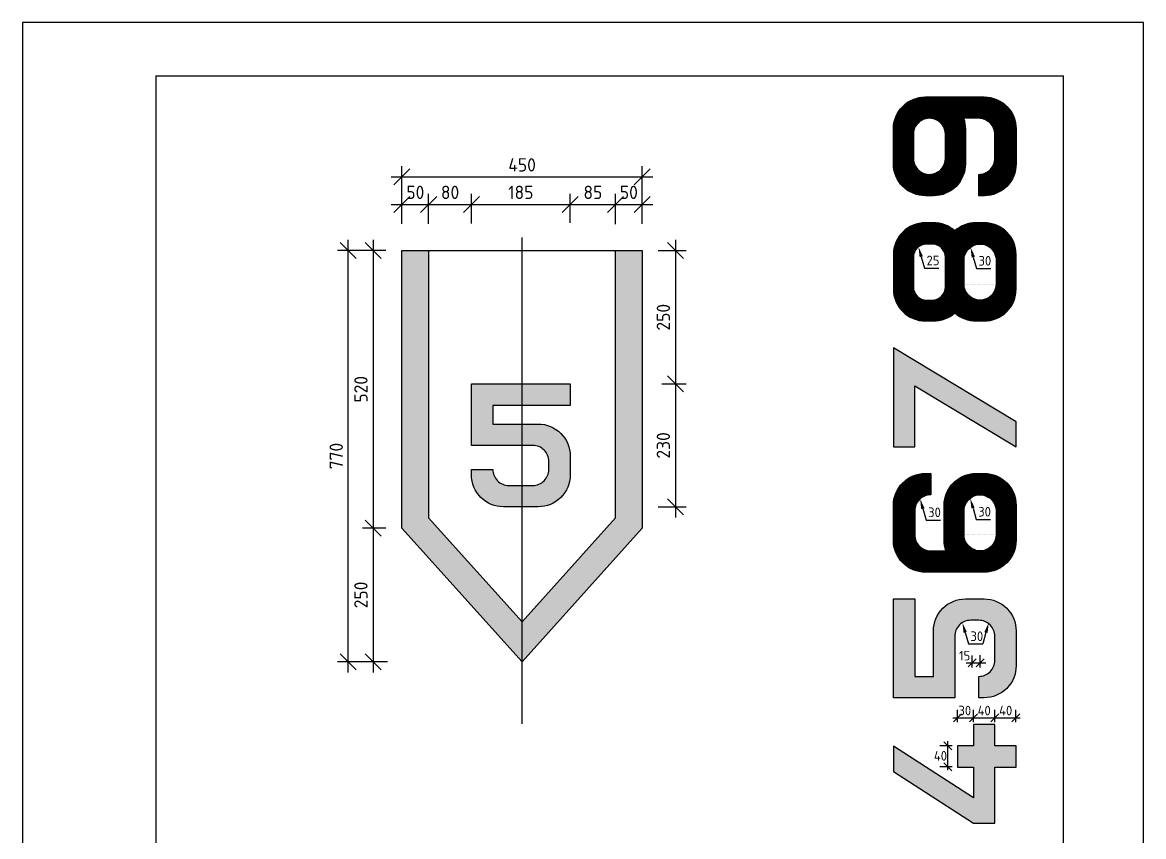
# Model space of a CAD drawing. Extents: x -4983 to -2883, y -12205 to -9235.
# Drawn here: x -4983 to -2883, y -10760 to -9235 of the extents above; entities that cross this region are included whole.
import ezdxf

# ---------------------------------------------------------------- set-up
doc = ezdxf.new("R2010")
doc.units = 0
doc.header["$LTSCALE"] = 100
doc.header["$MEASUREMENT"] = 0
doc.linetypes.add('CENTERX2', pattern=[101.6, 63.5, -12.7, 12.7, -12.7])
doc.layers.get('0').update_dxf_attribs({"linetype": 'CONTINUOUS'})
doc.layers.get('DEFPOINTS').update_dxf_attribs({"linetype": 'CONTINUOUS'})
for name, color, linetype in [('MAAL', 2, 'CONTINUOUS'), ('RAMME', 7, 'CONTINUOUS'), ('SENTERLINJER', 4, 'CENTERX2'), ('SKILT', 7, 'CONTINUOUS')]:
    doc.layers.add(name, color=color, linetype=linetype)
doc.styles.add('ISO3098', font='iso3098.shx')
doc.dimstyles.new('POINT_1-10MM', dxfattribs={"dimscale": 10, "dimtxt": 2.5, "dimasz": 3, "dimexe": 2, "dimexo": 3, "dimgap": 1, "dimtad": 1, "dimdec": 0, "dimzin": 0, "dimtxsty": 'ISO3098', "dimblk1": 'OBLIQUE', "dimblk2": 'OBLIQUE', "dimsah": 1, "dimcen": 4, "dimdle": 2, "dimclrd": 256, "dimclre": 256, "dimclrt": 256, "dimazin": 3, "dimtfac": 1, "dimtdec": 0, "dimtix": 1, "dimtmove": 0, "dimatfit": 3, "dimtolj": 1, "dimtzin": 0})
pattern_1 = [(45, (-43312.5456, 3658.8518), (-1.122532015, 1.122532015), [])]

# ---------------------------------------------------------------- blocks, each defined once
blk = doc.blocks.new('_OBLIQUE')
at = {"color": 0}
blk.add_line((-0.5, -0.5), (0.5, 0.5), dxfattribs=at)
blk = doc.blocks.new('*D19')
at = {"layer": 'DEFPOINTS', "color": 0}
for p in [(-3821.9, -9662.2), (-3815.2, -9912.2), (-3759.3, -9912.2)]:
    blk.add_point(p, dxfattribs=at)
at = {"layer": 'MAAL'}
for p, q in [((-3759.3, -9642.2), (-3759.3, -9932.2)), ((-3791.9, -9662.2), (-3739.3, -9662.2)), ((-3785.2, -9912.2), (-3739.3, -9912.2))]:
    blk.add_line(p, q, dxfattribs=at)
at = {"layer": 'MAAL', "xscale": 30, "yscale": 30, "zscale": 30}
for p, rotation in [((-3759.3, -9662.2), 90), ((-3759.3, -9912.2), 270)]:
    blk.add_blockref('_OBLIQUE', p, dxfattribs=dict(at, rotation=rotation))
at = {"layer": 'MAAL', "insert": (-3782.3, -9787.2), "char_height": 25, "attachment_point": 5, "rotation": 90, "style": 'ISO3098'}
blk.add_mtext('\\A1;250', dxfattribs=at)
blk = doc.blocks.new('*D14')
at = {"layer": 'DEFPOINTS', "color": 0}
for p in [(-4271.9, -9662.2), (-4325.8, -10182.2), (-4271.9, -10182.2)]:
    blk.add_point(p, dxfattribs=at)
at = {"layer": 'MAAL'}
for p, q in [((-4325.8, -9642.2), (-4325.8, -10202.2)), ((-4301.9, -9662.2), (-4345.8, -9662.2)), ((-4301.9, -10182.2), (-4345.8, -10182.2))]:
    blk.add_line(p, q, dxfattribs=at)
at = {"layer": 'MAAL', "xscale": 30, "yscale": 30, "zscale": 30}
for p, rotation in [((-4325.8, -9662.2), 90), ((-4325.8, -10182.2), 270)]:
    blk.add_blockref('_OBLIQUE', p, dxfattribs=dict(at, rotation=rotation))
at = {"layer": 'MAAL', "insert": (-4348.8, -9922.2), "char_height": 25, "attachment_point": 5, "rotation": 90, "style": 'ISO3098'}
blk.add_mtext('\\A1;520', dxfattribs=at)
blk = doc.blocks.new('*D13')
at = {"layer": 'DEFPOINTS', "color": 0}
for p in [(-4372.5, -9662.2), (-4276.4, -9662.2), (-4268.8, -10432.2)]:
    blk.add_point(p, dxfattribs=at)
at = {"layer": 'MAAL'}
for p, q in [((-4372.5, -10452.2), (-4372.5, -9642.2)), ((-4306.4, -9662.2), (-4392.5, -9662.2)), ((-4298.8, -10432.2), (-4392.5, -10432.2))]:
    blk.add_line(p, q, dxfattribs=at)
at = {"layer": 'MAAL', "xscale": 30, "yscale": 30, "zscale": 30}
for p, rotation in [((-4372.5, -9662.2), 90), ((-4372.5, -10432.2), 270)]:
    blk.add_blockref('_OBLIQUE', p, dxfattribs=dict(at, rotation=rotation))
at = {"layer": 'MAAL', "insert": (-4395, -10047.2), "char_height": 25, "attachment_point": 5, "rotation": 90, "style": 'ISO3098'}
blk.add_mtext('\\A1;770', dxfattribs=at)
blk = doc.blocks.new('*D12')
at = {"layer": 'DEFPOINTS', "color": 0}
for p in [(-3815.2, -9912.2), (-3821.9, -10142.2), (-3759.3, -10142.2)]:
    blk.add_point(p, dxfattribs=at)
at = {"layer": 'MAAL'}
for p, q in [((-3759.3, -9892.2), (-3759.3, -10162.2)), ((-3785.2, -9912.2), (-3739.3, -9912.2)), ((-3791.9, -10142.2), (-3739.3, -10142.2))]:
    blk.add_line(p, q, dxfattribs=at)
at = {"layer": 'MAAL', "xscale": 30, "yscale": 30, "zscale": 30}
for p, rotation in [((-3759.3, -9912.2), 90), ((-3759.3, -10142.2), 270)]:
    blk.add_blockref('_OBLIQUE', p, dxfattribs=dict(at, rotation=rotation))
at = {"layer": 'MAAL', "insert": (-3782.3, -10027.2), "char_height": 25, "attachment_point": 5, "rotation": 90, "style": 'ISO3098'}
blk.add_mtext('\\A1;230', dxfattribs=at)
blk = doc.blocks.new('*D15')
at = {"layer": 'DEFPOINTS', "color": 0}
for p in [(-4271.9, -10182.2), (-4325.8, -10432.2), (-4268.8, -10432.2)]:
    blk.add_point(p, dxfattribs=at)
at = {"layer": 'MAAL'}
for p, q in [((-4325.8, -10162.2), (-4325.8, -10452.2)), ((-4301.9, -10182.2), (-4345.8, -10182.2)), ((-4298.8, -10432.2), (-4345.8, -10432.2))]:
    blk.add_line(p, q, dxfattribs=at)
at = {"layer": 'MAAL', "xscale": 30, "yscale": 30, "zscale": 30}
for p, rotation in [((-4325.8, -10182.2), 90), ((-4325.8, -10432.2), 270)]:
    blk.add_blockref('_OBLIQUE', p, dxfattribs=dict(at, rotation=rotation))
at = {"layer": 'MAAL', "insert": (-4348.8, -10307.2), "char_height": 25, "attachment_point": 5, "rotation": 90, "style": 'ISO3098'}
blk.add_mtext('\\A1;250', dxfattribs=at)
blk = doc.blocks.new('*D17')
at = {"layer": 'DEFPOINTS', "color": 0}
for p in [(-3956.8, -9575.9), (-4141.8, -9641.7), (-3956.8, -9640.4)]:
    blk.add_point(p, dxfattribs=at)
at = {"layer": 'MAAL'}
for p, q in [((-4161.8, -9575.9), (-3936.8, -9575.9)), ((-4141.8, -9611.7), (-4141.8, -9555.9)), ((-3956.8, -9610.4), (-3956.8, -9555.9))]:
    blk.add_line(p, q, dxfattribs=at)
at = {"layer": 'MAAL', "xscale": 30, "yscale": 30, "zscale": 30, "rotation": 180}
blk.add_blockref('_OBLIQUE', (-4141.8, -9575.9), dxfattribs=at)
at = {"layer": 'MAAL', "xscale": 30, "yscale": 30, "zscale": 30}
blk.add_blockref('_OBLIQUE', (-3956.8, -9575.9), dxfattribs=at)
at = {"layer": 'MAAL', "insert": (-4049.3, -9553.4), "char_height": 25, "attachment_point": 5, "style": 'ISO3098'}
blk.add_mtext('\\A1;185', dxfattribs=at)
blk = doc.blocks.new('*D16')
at = {"layer": 'DEFPOINTS', "color": 0}
for p in [(-3821.9, -9524.4), (-4271.9, -9642.3), (-3821.9, -9642.3)]:
    blk.add_point(p, dxfattribs=at)
at = {"layer": 'MAAL'}
for p, q in [((-4271.9, -9612.3), (-4271.9, -9504.4)), ((-3821.9, -9612.3), (-3821.9, -9504.4)), ((-4291.9, -9524.4), (-3801.9, -9524.4))]:
    blk.add_line(p, q, dxfattribs=at)
at = {"layer": 'MAAL', "xscale": 30, "yscale": 30, "zscale": 30, "rotation": 180}
blk.add_blockref('_OBLIQUE', (-4271.9, -9524.4), dxfattribs=at)
at = {"layer": 'MAAL', "xscale": 30, "yscale": 30, "zscale": 30}
blk.add_blockref('_OBLIQUE', (-3821.9, -9524.4), dxfattribs=at)
at = {"layer": 'MAAL', "insert": (-4046.9, -9501.9), "char_height": 25, "attachment_point": 5, "style": 'ISO3098'}
blk.add_mtext('\\A1;450', dxfattribs=at)
blk = doc.blocks.new('*D18')
at = {"layer": 'DEFPOINTS', "color": 0}
for p in [(-3871.9, -9575.9), (-3956.8, -9640.4), (-3871.9, -9642.7)]:
    blk.add_point(p, dxfattribs=at)
at = {"layer": 'MAAL'}
for p, q in [((-3976.8, -9575.9), (-3851.9, -9575.9)), ((-3956.8, -9610.4), (-3956.8, -9555.9)), ((-3871.9, -9612.7), (-3871.9, -9555.9))]:
    blk.add_line(p, q, dxfattribs=at)
at = {"layer": 'MAAL', "xscale": 30, "yscale": 30, "zscale": 30, "rotation": 180}
blk.add_blockref('_OBLIQUE', (-3956.8, -9575.9), dxfattribs=at)
at = {"layer": 'MAAL', "xscale": 30, "yscale": 30, "zscale": 30}
blk.add_blockref('_OBLIQUE', (-3871.9, -9575.9), dxfattribs=at)
at = {"layer": 'MAAL', "insert": (-3914.3, -9553.4), "char_height": 25, "attachment_point": 5, "style": 'ISO3098'}
blk.add_mtext('\\A1;85', dxfattribs=at)
blk = doc.blocks.new('*D20')
at = {"layer": 'DEFPOINTS', "color": 0}
for p in [(-3821.9, -9575.9), (-3871.9, -9642.3), (-3821.9, -9642.3)]:
    blk.add_point(p, dxfattribs=at)
at = {"layer": 'MAAL'}
for p, q in [((-3891.9, -9575.9), (-3801.9, -9575.9)), ((-3871.9, -9612.3), (-3871.9, -9555.9)), ((-3821.9, -9612.3), (-3821.9, -9555.9))]:
    blk.add_line(p, q, dxfattribs=at)
at = {"layer": 'MAAL', "xscale": 30, "yscale": 30, "zscale": 30, "rotation": 180}
blk.add_blockref('_OBLIQUE', (-3871.9, -9575.9), dxfattribs=at)
at = {"layer": 'MAAL', "xscale": 30, "yscale": 30, "zscale": 30}
blk.add_blockref('_OBLIQUE', (-3821.9, -9575.9), dxfattribs=at)
at = {"layer": 'MAAL', "insert": (-3846.9, -9553.4), "char_height": 25, "attachment_point": 5, "style": 'ISO3098'}
blk.add_mtext('\\A1;50', dxfattribs=at)
blk = doc.blocks.new('*D21')
at = {"layer": 'DEFPOINTS', "color": 0}
for p in [(-4141.8, -9575.9), (-4221.9, -9642.3), (-4141.8, -9641.7)]:
    blk.add_point(p, dxfattribs=at)
at = {"layer": 'MAAL'}
for p, q in [((-4241.9, -9575.9), (-4121.8, -9575.9)), ((-4221.9, -9612.3), (-4221.9, -9555.9)), ((-4141.8, -9611.7), (-4141.8, -9555.9))]:
    blk.add_line(p, q, dxfattribs=at)
at = {"layer": 'MAAL', "xscale": 30, "yscale": 30, "zscale": 30, "rotation": 180}
blk.add_blockref('_OBLIQUE', (-4221.9, -9575.9), dxfattribs=at)
at = {"layer": 'MAAL', "xscale": 30, "yscale": 30, "zscale": 30}
blk.add_blockref('_OBLIQUE', (-4141.8, -9575.9), dxfattribs=at)
at = {"layer": 'MAAL', "insert": (-4181.8, -9553.4), "char_height": 25, "attachment_point": 5, "style": 'ISO3098'}
blk.add_mtext('\\A1;80', dxfattribs=at)
blk = doc.blocks.new('*D22')
at = {"layer": 'DEFPOINTS', "color": 0}
for p in [(-4221.9, -9575.9), (-4271.9, -9642.3), (-4221.9, -9642.3)]:
    blk.add_point(p, dxfattribs=at)
at = {"layer": 'MAAL'}
for p, q in [((-4291.9, -9575.9), (-4201.9, -9575.9)), ((-4271.9, -9612.3), (-4271.9, -9555.9)), ((-4221.9, -9612.3), (-4221.9, -9555.9))]:
    blk.add_line(p, q, dxfattribs=at)
at = {"layer": 'MAAL', "xscale": 30, "yscale": 30, "zscale": 30, "rotation": 180}
blk.add_blockref('_OBLIQUE', (-4271.9, -9575.9), dxfattribs=at)
at = {"layer": 'MAAL', "xscale": 30, "yscale": 30, "zscale": 30}
blk.add_blockref('_OBLIQUE', (-4221.9, -9575.9), dxfattribs=at)
at = {"layer": 'MAAL', "insert": (-4246.9, -9553.4), "char_height": 25, "attachment_point": 5, "style": 'ISO3098'}
blk.add_mtext('\\A1;50', dxfattribs=at)

msp = doc.modelspace()

# ---------------------------------------------------------------- hatches: boundary and pattern name
at = {"layer": 'SKILT'}
h = msp.add_hatch(dxfattribs=at)
h.set_pattern_fill('ANSI31', color=256, scale=0.5, style=0)
h.set_pattern_definition(pattern_1)
edge = h.paths.add_edge_path()
edge.add_arc((-3276.5, -9499.7), 60, -90, 0, ccw=False)
edge.add_line((-3276.5, -9559.7), (-3291.5, -9559.7))
edge.add_arc((-3291.5, -9499.7), 60, 180, 270, ccw=False)
edge.add_line((-3351.5, -9499.7), (-3351.5, -9434.7))
edge.add_arc((-3291.5, -9434.7), 60, 90, 180, ccw=False)
edge.add_line((-3291.5, -9374.7), (-3181.5, -9374.7))
edge.add_arc((-3181.5, -9434.7), 60, 0, 90, ccw=False)
edge.add_line((-3121.5, -9434.7), (-3121.5, -9499.7))
edge.add_arc((-3181.5, -9499.7), 60, -90, 0, ccw=False)
edge.add_line((-3181.5, -9559.7), (-3191.5, -9559.7))
edge.add_line((-3191.5, -9559.7), (-3191.5, -9519.7))
edge.add_arc((-3191.5, -9489.7), 30, 270, 360)
edge.add_line((-3161.5, -9489.7), (-3161.5, -9444.7))
edge.add_arc((-3191.5, -9444.7), 30, 0, 90)
edge.add_line((-3191.5, -9414.7), (-3219.9, -9414.7))
edge.add_arc((-3276.5, -9434.7), 60, 0, 19.4712, ccw=False)
edge.add_line((-3216.5, -9434.7), (-3216.5, -9499.7))
edge = h.paths.add_edge_path(flags=16)
edge.add_arc((-3284, -9489.7), 30, 179.0539, 360)
edge.add_line((-3254, -9489.7), (-3254, -9444.7))
edge.add_arc((-3284, -9444.7), 30, 0, 180.0053)
edge.add_line((-3314, -9444.7), (-3314, -9490.2))
h = msp.add_hatch(dxfattribs=at)
h.set_pattern_fill('ANSI31', color=256, scale=0.5, style=0)
h.set_pattern_definition(pattern_1)
edge = h.paths.add_edge_path(flags=16)
edge.add_line((-3279, -9650.2), (-3289, -9650.2))
edge.add_arc((-3289, -9675.2), 25, 90, 179.9947)
edge.add_line((-3314, -9675.2), (-3314, -9730.2))
edge.add_arc((-3289, -9730.2), 25, 179.9947, 270)
edge.add_line((-3289, -9755.2), (-3279, -9755.2))
edge.add_arc((-3279, -9730.2), 25, 270, 360)
edge.add_line((-3254, -9730.2), (-3254, -9675.2))
edge.add_arc((-3279, -9675.2), 25, 0, 90)
edge = h.paths.add_edge_path()
edge.add_line((-3121.5, -9734.2), (-3121.5, -9670.2))
edge.add_arc((-3181.5, -9670.2), 60, 360, 450)
edge.add_line((-3181.5, -9610.2), (-3196.5, -9610.2))
edge.add_arc((-3196.5, -9670.2), 60, 90, 131.8103)
edge.add_arc((-3276.5, -9670.2), 60, 48.1897, 90)
edge.add_line((-3276.5, -9610.2), (-3291.5, -9610.2))
edge.add_arc((-3291.5, -9670.2), 60, 90, 180)
edge.add_line((-3351.5, -9670.2), (-3351.5, -9734.2))
edge.add_arc((-3291.5, -9734.2), 60, 180, 270)
edge.add_line((-3291.5, -9794.2), (-3276.5, -9794.2))
edge.add_arc((-3276.5, -9734.2), 60, 270, 311.8103)
edge.add_arc((-3196.5, -9734.2), 60, 228.1897, 270)
edge.add_line((-3196.5, -9794.2), (-3181.5, -9794.2))
edge.add_arc((-3181.5, -9734.2), 60, 270, 360)
edge = h.paths.add_edge_path(flags=16)
edge.add_line((-3159, -9679.7), (-3159, -9725.2))
edge.add_arc((-3189, -9725.2), 30, -180, 0.0053, ccw=False)
edge.add_line((-3219, -9725.2), (-3219, -9680.2))
edge.add_arc((-3189, -9680.2), 30, -0.9461, 180, ccw=False)
for points in [[(-3821.9, -9662.2), (-3821.9, -10182.2), (-4046.9, -10432.2), (-4271.9, -10182.2), (-4271.9, -9662.2), (-4221.9, -9662.2), (-4221.9, -10163), (-4046.9, -10357.5), (-3871.9, -10163), (-3871.9, -9662.2)], [(-3311.5, -9915.4), (-3121.5, -10029.6), (-3121.5, -9982.9), (-3351.5, -9844.7), (-3351.5, -10029.7), (-3311.5, -10029.7)], [(-3161.5, -10549.7), (-3201.5, -10549.7), (-3201.5, -10589.7), (-3231.5, -10589.7), (-3231.5, -10629.7), (-3201.5, -10629.7), (-3201.5, -10687.1), (-3351.5, -10590.2), (-3351.5, -10637.8), (-3201.5, -10734.7), (-3161.5, -10734.7), (-3161.5, -10629.7), (-3121.5, -10629.7), (-3121.5, -10589.7), (-3161.5, -10589.7)]]:
    msp.add_hatch(color=256, dxfattribs=at).paths.add_polyline_path(points)
h = msp.add_hatch(color=256, dxfattribs=at)
edge = h.paths.add_edge_path()
edge.add_arc((-4071.8, -10072.2), 30, 180, 270)
edge.add_line((-4071.8, -10102.2), (-4026.8, -10102.2))
edge.add_arc((-4026.8, -10072.2), 30, 270, 360)
edge.add_line((-3996.8, -10072.2), (-3996.8, -10057.2))
edge.add_arc((-4026.8, -10057.2), 30, 360, 450)
edge.add_line((-4026.8, -10027.2), (-4141.8, -10027.2))
edge.add_line((-4141.8, -10027.2), (-4141.8, -9912.2))
edge.add_line((-4141.8, -9912.2), (-3956.8, -9912.2))
edge.add_line((-3956.8, -9912.2), (-3956.8, -9952.2))
edge.add_line((-3956.8, -9952.2), (-4101.8, -9952.2))
edge.add_line((-4101.8, -9952.2), (-4101.8, -9987.2))
edge.add_line((-4101.8, -9987.2), (-4016.8, -9987.2))
edge.add_arc((-4016.8, -10047.2), 60, 0, 90, ccw=False)
edge.add_line((-3956.8, -10047.2), (-3956.8, -10082.2))
edge.add_arc((-4016.8, -10082.2), 60, 270, 360, ccw=False)
edge.add_line((-4016.8, -10142.2), (-4081.8, -10142.2))
edge.add_arc((-4081.8, -10082.2), 60, 180, 270, ccw=False)
edge.add_line((-4141.8, -10082.2), (-4141.8, -10072.2))
edge.add_line((-4141.8, -10072.2), (-4101.8, -10072.2))
h = msp.add_hatch(dxfattribs=at)
h.set_pattern_fill('ANSI31', color=256, scale=0.5, style=0)
h.set_pattern_definition(pattern_1)
edge = h.paths.add_edge_path()
edge.add_line((-3281.5, -10079.7), (-3281.5, -10119.7))
edge.add_arc((-3281.5, -10149.7), 30, 90, 180)
edge.add_line((-3311.5, -10149.7), (-3311.5, -10194.7))
edge.add_arc((-3281.5, -10194.7), 30, 180, 270)
edge.add_line((-3281.5, -10224.7), (-3253, -10224.7))
edge.add_arc((-3196.5, -10204.7), 60, 180, 199.4712, ccw=False)
edge.add_line((-3256.5, -10204.7), (-3256.5, -10139.7))
edge.add_arc((-3196.5, -10139.7), 60, 90, 180, ccw=False)
edge.add_line((-3196.5, -10079.7), (-3181.5, -10079.7))
edge.add_arc((-3181.5, -10139.7), 60, 0, 90, ccw=False)
edge.add_line((-3121.5, -10139.7), (-3121.5, -10204.7))
edge.add_arc((-3181.5, -10204.7), 60, -90, 0, ccw=False)
edge.add_line((-3181.5, -10264.7), (-3291.5, -10264.7))
edge.add_arc((-3291.5, -10204.7), 60, 180, 270, ccw=False)
edge.add_line((-3351.5, -10204.7), (-3351.5, -10139.7))
edge.add_arc((-3291.5, -10139.7), 60, 90, 180, ccw=False)
edge.add_line((-3291.5, -10079.7), (-3281.5, -10079.7))
edge = h.paths.add_edge_path(flags=16)
edge.add_line((-3159, -10149.2), (-3159, -10194.7))
edge.add_arc((-3189, -10194.7), 30, -180, 0.0053, ccw=False)
edge.add_line((-3219, -10194.7), (-3219, -10149.7))
edge.add_arc((-3189, -10149.7), 30, -0.9461, 180, ccw=False)
h = msp.add_hatch(color=256, dxfattribs=at)
edge = h.paths.add_edge_path()
edge.add_arc((-3216.5, -10374.7), 60, 90, 180, ccw=False)
edge.add_line((-3216.5, -10314.7), (-3181.5, -10314.7))
edge.add_arc((-3181.5, -10374.7), 60, 0, 90, ccw=False)
edge.add_line((-3121.5, -10374.7), (-3121.5, -10439.7))
edge.add_arc((-3181.5, -10439.7), 60, -90, 0, ccw=False)
edge.add_line((-3181.5, -10499.7), (-3191.5, -10499.7))
edge.add_line((-3191.5, -10499.7), (-3191.5, -10459.7))
edge.add_arc((-3191.5, -10429.7), 30, 270, 360)
edge.add_line((-3161.5, -10429.7), (-3161.5, -10384.7))
edge.add_arc((-3191.5, -10384.7), 30, 0, 90)
edge.add_line((-3191.5, -10354.7), (-3206.5, -10354.7))
edge.add_arc((-3206.5, -10384.7), 30, 90, 180)
edge.add_line((-3236.5, -10384.7), (-3236.5, -10499.7))
edge.add_line((-3236.5, -10499.7), (-3351.5, -10499.7))
edge.add_line((-3351.5, -10499.7), (-3351.5, -10314.7))
edge.add_line((-3351.5, -10314.7), (-3311.5, -10314.7))
edge.add_line((-3311.5, -10314.7), (-3311.5, -10459.7))
edge.add_line((-3311.5, -10459.7), (-3276.5, -10459.7))
edge.add_line((-3276.5, -10459.7), (-3276.5, -10374.7))

# ---------------------------------------------------------------- linework, layer by layer
at = {"layer": 'MAAL', "color": 4}
for p, q in [((-3293.2, -9695.4), (-3266.3, -9695.4)), ((-3195.7, -9696), (-3168.9, -9696)), ((-3290.2, -10167), (-3263.3, -10167)), ((-3196.3, -10165.9), (-3169.5, -10165.9)), ((-3210.8, -10399), (-3184, -10399)), ((-3215.3, -10434.6), (-3178, -10434.6)), ((-3203.8, -10443), (-3203.8, -10420.4)), ((-3188.8, -10443), (-3188.8, -10419.9)), ((-3240.3, -10537.3), (-3113.9, -10537.3)), ((-3231.5, -10545.7), (-3231.5, -10522.6)), ((-3201.5, -10545.7), (-3201.5, -10522.6)), ((-3161.5, -10545.7), (-3161.5, -10522.6)), ((-3122.3, -10545.7), (-3122.3, -10522.6)), ((-3249.6, -10635.2), (-3249.6, -10581.3)), ((-3241.2, -10589.7), (-3264.3, -10589.7)), ((-3241.2, -10628.9), (-3264.3, -10628.9))]:
    msp.add_line(p, q, dxfattribs=at)
for points in [[(-3299.2, -9674), (-3293.2, -9695.4)], [(-3201.7, -9674.6), (-3195.7, -9696)], [(-3296.2, -10145.6), (-3290.2, -10167)], [(-3202.3, -10144.5), (-3196.3, -10165.9)], [(-3216.9, -10377.6), (-3210.8, -10399)], [(-3178, -10377.6), (-3184, -10399)]]:
    msp.add_lwpolyline(points, dxfattribs=at)
for points in [[(-3302.3, -9674.8), (-3304.4, -9655.5), (-3296.1, -9673.1)], [(-3204.8, -9675.5), (-3206.9, -9656.1), (-3198.6, -9673.7)], [(-3299.3, -10146.5), (-3301.4, -10127.2), (-3293.1, -10144.8)], [(-3205.4, -10145.4), (-3207.5, -10126), (-3199.3, -10143.7)], [(-3220, -10378.4), (-3222.1, -10359.1), (-3213.8, -10376.7)], [(-3174.9, -10378.4), (-3172.8, -10359.1), (-3181.1, -10376.7)]]:
    msp.add_solid(points, dxfattribs=at)
at = {"layer": 'RAMME', "color": 5}
for p, q in [((-4732.8, -9335.2), (-3032.8, -9335.2)), ((-4732.8, -9335.2), (-4732.8, -12105.2)), ((-3032.8, -12105.2), (-3032.8, -9335.2))]:
    msp.add_line(p, q, dxfattribs=at)
at = {"layer": 'RAMME', "color": 4}
msp.add_lwpolyline([(-4982.8, -12205.2), (-2882.8, -12205.2), (-2882.8, -9235.2), (-4982.8, -9235.2)], close=True, dxfattribs=at)
at = {"layer": 'SENTERLINJER', "linetype": 'CENTERX2'}
msp.add_line((-4046.9, -10548.6), (-4046.9, -9637.6), dxfattribs=at)
at = {"layer": 'SKILT'}
msp.add_line((-4221.9, -9662.2), (-3871.9, -9662.2), dxfattribs=at)
for points in [[(-3216.5, -9499.7, -0.414214), (-3276.5, -9559.7), (-3291.5, -9559.7, -0.414214), (-3351.5, -9499.7), (-3351.5, -9434.7, -0.414214), (-3291.5, -9374.7), (-3181.5, -9374.7, -0.414214), (-3121.5, -9434.7), (-3121.5, -9499.7, -0.414214), (-3181.5, -9559.7), (-3191.5, -9559.7), (-3191.5, -9519.7, 0.414214), (-3161.5, -9489.7), (-3161.5, -9444.7, 0.414214), (-3191.5, -9414.7), (-3219.9, -9414.7, -0.085164), (-3216.5, -9434.7)], [(-3121.5, -9734.2), (-3121.5, -9670.2, 0.414214), (-3181.5, -9610.2), (-3196.5, -9610.2, 0.184483), (-3236.5, -9625.4, 0.184483), (-3276.5, -9610.2), (-3291.5, -9610.2, 0.414214), (-3351.5, -9670.2), (-3351.5, -9734.2, 0.414214), (-3291.5, -9794.2), (-3276.5, -9794.2, 0.184483), (-3236.5, -9779, 0.184483), (-3196.5, -9794.2), (-3181.5, -9794.2, 0.414214), (-3121.5, -9734.2)], [(-3279, -9650.2), (-3289, -9650.2, 0.414187), (-3314, -9675.2), (-3314, -9730.2, 0.41424), (-3289, -9755.2), (-3279, -9755.2, 0.414214), (-3254, -9730.2), (-3254, -9675.2, 0.414214)], [(-4101.8, -10072.2, 0.414214), (-4071.8, -10102.2), (-4026.8, -10102.2, 0.414214), (-3996.8, -10072.2), (-3996.8, -10057.2, 0.414214), (-4026.8, -10027.2), (-4141.8, -10027.2), (-4141.8, -9912.2), (-3956.8, -9912.2), (-3956.8, -9952.2), (-4101.8, -9952.2), (-4101.8, -9987.2), (-4016.8, -9987.2, -0.414214), (-3956.8, -10047.2), (-3956.8, -10082.2, -0.414214), (-4016.8, -10142.2), (-4081.8, -10142.2, -0.414214), (-4141.8, -10082.2), (-4141.8, -10072.2)], [(-3281.5, -10079.7), (-3281.5, -10119.7, 0.414214), (-3311.5, -10149.7), (-3311.5, -10194.7, 0.414214), (-3281.5, -10224.7), (-3253, -10224.7, -0.085164), (-3256.5, -10204.7), (-3256.5, -10139.7, -0.414214), (-3196.5, -10079.7), (-3181.5, -10079.7, -0.414214), (-3121.5, -10139.7), (-3121.5, -10204.7, -0.414214), (-3181.5, -10264.7), (-3291.5, -10264.7, -0.414214), (-3351.5, -10204.7), (-3351.5, -10139.7, -0.414214), (-3291.5, -10079.7)], [(-3276.5, -10374.7, -0.414214), (-3216.5, -10314.7), (-3181.5, -10314.7, -0.414214), (-3121.5, -10374.7), (-3121.5, -10439.7, -0.414214), (-3181.5, -10499.7), (-3191.5, -10499.7), (-3191.5, -10459.7, 0.414214), (-3161.5, -10429.7), (-3161.5, -10384.7, 0.414214), (-3191.5, -10354.7), (-3206.5, -10354.7, 0.414214), (-3236.5, -10384.7), (-3236.5, -10499.7), (-3351.5, -10499.7), (-3351.5, -10314.7), (-3311.5, -10314.7), (-3311.5, -10459.7), (-3276.5, -10459.7)]]:
    msp.add_lwpolyline(points, format="xyb", close=True, dxfattribs=at)
for points in [[(-3314, -9489.2, 1.008291), (-3254, -9489.7), (-3254, -9444.7, 1.000046), (-3314, -9444.7), (-3314, -9490.2)], [(-3159, -9679.7), (-3159, -9725.2, -1.000046), (-3219, -9725.2), (-3219, -9680.2, -1.008291), (-3159, -9680.7)], [(-3159, -10149.2), (-3159, -10194.7, -1.000046), (-3219, -10194.7), (-3219, -10149.7, -1.008291), (-3159, -10150.2)]]:
    msp.add_lwpolyline(points, format="xyb", dxfattribs=at)
for points in [[(-3821.9, -9662.2), (-3821.9, -10182.2), (-4046.9, -10432.2), (-4271.9, -10182.2), (-4271.9, -9662.2), (-4221.9, -9662.2), (-4221.9, -10163), (-4046.9, -10357.5), (-3871.9, -10163), (-3871.9, -9662.2)], [(-3311.5, -9915.4), (-3121.5, -10029.6), (-3121.5, -9982.9), (-3351.5, -9844.7), (-3351.5, -10029.7), (-3311.5, -10029.7)], [(-3161.5, -10549.7), (-3201.5, -10549.7), (-3201.5, -10589.7), (-3231.5, -10589.7), (-3231.5, -10629.7), (-3201.5, -10629.7), (-3201.5, -10687.1), (-3351.5, -10590.2), (-3351.5, -10637.8), (-3201.5, -10734.7), (-3161.5, -10734.7), (-3161.5, -10629.7), (-3121.5, -10629.7), (-3121.5, -10589.7), (-3161.5, -10589.7)]]:
    msp.add_lwpolyline(points, close=True, dxfattribs=at)

# ---------------------------------------------------------------- block references
at = {"layer": 'MAAL', "color": 4, "xscale": 15, "yscale": 15, "zscale": 15}
msp.add_blockref('_OBLIQUE', (-3203.8, -10434.6), dxfattribs=at)
for p, rotation in [((-3188.8, -10434.6), 180), ((-3231.5, -10537.3), 180), ((-3201.5, -10537.3), 180), ((-3161.5, -10537.3), 180), ((-3122.3, -10537.3), 180), ((-3249.6, -10589.7), 270), ((-3249.6, -10628.9), 270)]:
    msp.add_blockref('_OBLIQUE', p, dxfattribs=dict(at, rotation=rotation))

# ---------------------------------------------------------------- texts
at = {"layer": 'MAAL', "color": 4, "style": 'ISO3098'}
for s, p in [('25', (-3289.4, -9689.9)), ('30', (-3192, -9690.5)), ('30', (-3192.6, -10160.4)), ('30', (-3286.4, -10161.5)), ('30', (-3207.1, -10393.5))]:
    msp.add_text(s, height=18, dxfattribs=at).set_placement(p)
at = {"layer": 'MAAL', "color": 4, "char_height": 18, "attachment_point": 5, "style": 'ISO3098'}
for s, insert in [('\\A1;15', (-3217.9, -10420.9)), ('30', (-3217.7, -10523.7)), ('40', (-3181.4, -10523.7)), ('40', (-3141.1, -10523.7)), ('40', (-3263.3, -10608.5))]:
    msp.add_mtext(s, dxfattribs=dict(at, insert=insert))

# ---------------------------------------------------------------- dimensions: what is measured, and where the dimension line sits
at = {"layer": 'MAAL'}
for base, p1, p2, angle, picture, middle in [((-3821.9, -9524.4), (-4271.9, -9642.3), (-3821.9, -9642.3), 180, '*D16', (-4046.9, -9501.9)), ((-4221.9, -9575.9), (-4271.9, -9642.3), (-4221.9, -9642.3), 180, '*D22', (-4246.9, -9553.4)), ((-4141.8, -9575.9), (-4221.9, -9642.3), (-4141.8, -9641.7), 180, '*D21', (-4181.8, -9553.4)), ((-3956.8, -9575.9), (-4141.8, -9641.7), (-3956.8, -9640.4), 180, '*D17', (-4049.3, -9553.4)), ((-3871.9, -9575.9), (-3956.8, -9640.4), (-3871.9, -9642.7), 180, '*D18', (-3914.3, -9553.4)), ((-3821.9, -9575.9), (-3871.9, -9642.3), (-3821.9, -9642.3), 180, '*D20', (-3846.9, -9553.4)), ((-4372.5, -9662.2), (-4268.8, -10432.2), (-4276.4, -9662.2), 90, '*D13', (-4395, -10047.2)), ((-4325.8, -10182.2), (-4271.9, -9662.2), (-4271.9, -10182.2), 90, '*D14', (-4348.8, -9922.2)), ((-3759.3, -9912.2), (-3821.9, -9662.2), (-3815.2, -9912.2), 90, '*D19', (-3782.3, -9787.2)), ((-3759.3, -10142.2), (-3815.2, -9912.2), (-3821.9, -10142.2), 90, '*D12', (-3782.3, -10027.2)), ((-4325.8, -10432.2), (-4271.9, -10182.2), (-4268.8, -10432.2), 90, '*D15', (-4348.8, -10307.2))]:
    dim = msp.add_linear_dim(base=base, p1=p1, p2=p2, angle=angle, dimstyle='POINT_1-10MM', dxfattribs=at)
    dim.commit()
    dim.dimension.update_dxf_attribs({"geometry": picture, "text_midpoint": middle})

doc.saveas('drawing.dxf')
